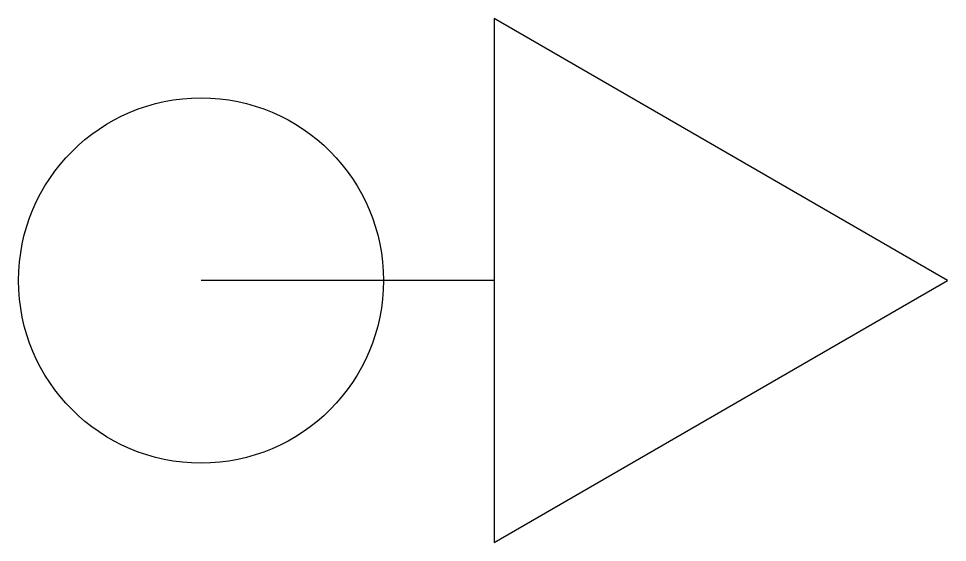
# Model space of a CAD drawing. Header units: metres. Extents: x -0.7 to 2.86, y -1 to 1.
import ezdxf

# ---------------------------------------------------------------- set-up
doc = ezdxf.new("R2010")
doc.units = ezdxf.units.M

msp = doc.modelspace()

# ---------------------------------------------------------------- linework, layer by layer
msp.add_line((1.1246, 0), (0, 0))
msp.add_lwpolyline([(2.8634, 0), (1.1246, 1.0039), (1.1246, -1.0039)], close=True)
msp.add_circle((0, 0), 0.7)

doc.saveas('drawing.dxf')
